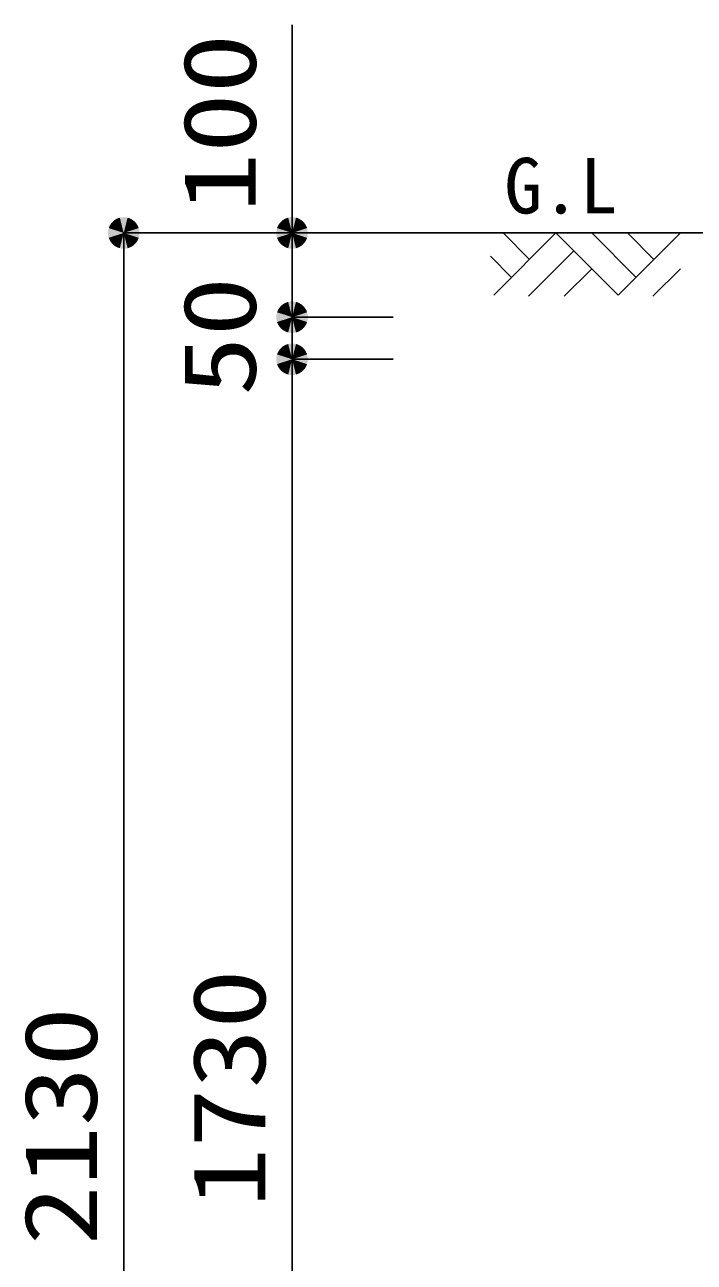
# Model space of a CAD drawing. Units: millimetres, scale not verified. Extents: x -8910 to 8910, y -6308 to 6308.
# Drawn here: x -262 to 534, y -2592 to -1122 of the extents above; entities that cross this region are included whole.
import ezdxf
from ezdxf.enums import TextEntityAlignment as Align

# ---------------------------------------------------------------- set-up
doc = ezdxf.new("R2010")
doc.units = ezdxf.units.MM
doc.header["$LTSCALE"] = 30
for name, color, linetype, lineweight in [('0-1_空気管', 3, 'Continuous', 25), ('0-2_機器', 2, 'Continuous', 25), ('1-2_00クル-フ-6寸法', 132, 'Continuous', 25)]:
    doc.layers.add(name, color=color, linetype=linetype, lineweight=lineweight)
doc.styles.add('ＭＳ ゴシック', font='')
doc.styles.get('ＭＳ ゴシック').set_extended_font_data('MS Gothic')

msp = doc.modelspace()

# ---------------------------------------------------------------- linework, layer by layer
at = {"layer": '0-1_空気管'}
for p, q in [((338, -1401.1), (306.54, -1369.64)), ((464.55, -1422.32), (411.88, -1369.64)), ((517.22, -1369.64), (443.34, -1443.53)), ((485.76, -1401.1), (454.31, -1369.64)), ((390.67, -1390.86), (336.88, -1444.64)), ((316.78, -1422.32), (291.77, -1397.3)), ((411.88, -1412.07), (379.31, -1444.64)), ((517.22, -1412.07), (484.65, -1444.64))]:
    msp.add_line(p, q, dxfattribs=at)
msp.add_lwpolyline([(443.34, -1443.53), (369.45, -1369.64), (295.57, -1443.53)], dxfattribs=at)
at = {"layer": '0-2_機器'}
msp.add_line((-104.51, -1369.61), (1962.05, -1369.61), dxfattribs=at)
at = {"layer": '1-2_00クル-フ-6寸法', "color": 4}
for p, q in [((55.97, -1369.61), (55.97, -1122.39)), ((-24.03, -1369.61), (-144.03, -1369.61)), ((-144.03, -3499.61), (-144.03, -1369.61)), ((175.97, -1369.61), (55.97, -1369.61)), ((55.97, -1369.61), (55.97, -1469.61)), ((175.97, -1469.61), (55.97, -1469.61)), ((175.97, -1469.61), (55.97, -1469.61)), ((55.97, -1469.61), (55.97, -1519.61)), ((175.97, -1519.61), (55.97, -1519.61)), ((175.97, -1519.61), (55.97, -1519.61)), ((55.97, -1519.61), (55.97, -3249.61))]:
    msp.add_line(p, q, dxfattribs=at)
at = {"layer": '1-2_00クル-フ-6寸法'}
for points in [[(-144.03, -1369.61), (-150.94, -1352.18), (-148.7, -1351.45)], [(-144.03, -1369.61), (-148.7, -1351.45), (-146.38, -1351.01)], [(-144.03, -1369.61), (-146.38, -1351.01), (-144.03, -1350.86)], [(-144.03, -1369.61), (-144.03, -1350.86), (-141.68, -1351.01)], [(-144.03, -1369.61), (-141.68, -1351.01), (-139.37, -1351.45)], [(-144.03, -1369.61), (-139.37, -1351.45), (-137.13, -1352.18)], [(55.97, -1369.61), (49.06, -1352.18), (51.3, -1351.45)], [(55.97, -1369.61), (51.3, -1351.45), (53.62, -1351.01)], [(55.97, -1369.61), (53.62, -1351.01), (55.97, -1350.86)], [(55.97, -1369.61), (55.97, -1350.86), (58.32, -1351.01)], [(55.97, -1369.61), (58.32, -1351.01), (60.63, -1351.45)], [(55.97, -1369.61), (60.63, -1351.45), (62.87, -1352.18)], [(-144.03, -1369.61), (-162.75, -1368.43), (-162.45, -1366.1)], [(-144.03, -1369.61), (-162.45, -1366.1), (-161.87, -1363.82)], [(-144.03, -1369.61), (-161.87, -1363.82), (-161, -1361.63)], [(-144.03, -1369.61), (-161, -1361.63), (-159.87, -1359.56)], [(-144.03, -1369.61), (-159.87, -1359.56), (-158.48, -1357.66)], [(-144.03, -1369.61), (-158.48, -1357.66), (-156.87, -1355.94)], [(-144.03, -1369.61), (-156.87, -1355.94), (-155.06, -1354.44)], [(-144.03, -1369.61), (-155.06, -1354.44), (-153.07, -1353.18)], [(-144.03, -1369.61), (-153.07, -1353.18), (-150.94, -1352.18)], [(-144.03, -1369.61), (-137.13, -1352.18), (-135, -1353.18)], [(-144.03, -1369.61), (-135, -1353.18), (-133.01, -1354.44)], [(-144.03, -1369.61), (-133.01, -1354.44), (-131.2, -1355.94)], [(-144.03, -1369.61), (-131.2, -1355.94), (-129.59, -1357.66)], [(-144.03, -1369.61), (-129.59, -1357.66), (-128.2, -1359.56)], [(-144.03, -1369.61), (-128.2, -1359.56), (-127.07, -1361.63)], [(-144.03, -1369.61), (-127.07, -1361.63), (-126.2, -1363.82)], [(-144.03, -1369.61), (-126.2, -1363.82), (-125.62, -1366.1)], [(-144.03, -1369.61), (-125.62, -1366.1), (-125.32, -1368.43)], [(55.97, -1369.61), (37.25, -1368.43), (37.55, -1366.1)], [(55.97, -1369.61), (37.55, -1366.1), (38.13, -1363.82)], [(55.97, -1369.61), (38.13, -1363.82), (39, -1361.63)], [(55.97, -1369.61), (39, -1361.63), (40.13, -1359.56)], [(55.97, -1369.61), (40.13, -1359.56), (41.52, -1357.66)], [(55.97, -1369.61), (41.52, -1357.66), (43.13, -1355.94)], [(55.97, -1369.61), (43.13, -1355.94), (44.94, -1354.44)], [(55.97, -1369.61), (44.94, -1354.44), (46.93, -1353.18)], [(55.97, -1369.61), (46.93, -1353.18), (49.06, -1352.18)], [(55.97, -1369.61), (62.87, -1352.18), (65, -1353.18)], [(55.97, -1369.61), (65, -1353.18), (66.99, -1354.44)], [(55.97, -1369.61), (66.99, -1354.44), (68.8, -1355.94)], [(55.97, -1369.61), (68.8, -1355.94), (70.41, -1357.66)], [(55.97, -1369.61), (70.41, -1357.66), (71.8, -1359.56)], [(55.97, -1369.61), (71.8, -1359.56), (72.93, -1361.63)], [(55.97, -1369.61), (72.93, -1361.63), (73.8, -1363.82)], [(55.97, -1369.61), (73.8, -1363.82), (74.38, -1366.1)], [(55.97, -1369.61), (74.38, -1366.1), (74.68, -1368.43)], [(-144.03, -1369.61), (-162.75, -1370.79), (-162.75, -1368.43)], [(-144.03, -1369.61), (-162.45, -1373.12), (-162.75, -1370.79)], [(-144.03, -1369.61), (-161.87, -1375.4), (-162.45, -1373.12)], [(-144.03, -1369.61), (-161, -1377.59), (-161.87, -1375.4)], [(-144.03, -1369.61), (-159.87, -1379.66), (-161, -1377.59)], [(-144.03, -1369.61), (-158.48, -1381.56), (-159.87, -1379.66)], [(-144.03, -1369.61), (-156.87, -1383.28), (-158.48, -1381.56)], [(-144.03, -1369.61), (-155.06, -1384.78), (-156.87, -1383.28)], [(-144.03, -1369.61), (-153.07, -1386.04), (-155.06, -1384.78)], [(-144.03, -1369.61), (-150.94, -1387.04), (-153.07, -1386.04)], [(-144.03, -1369.61), (-148.7, -1387.77), (-150.94, -1387.04)], [(-144.03, -1369.61), (-146.38, -1388.21), (-148.7, -1387.77)], [(-144.03, -1369.61), (-144.03, -1388.36), (-146.38, -1388.21)], [(-144.03, -1369.61), (-125.32, -1368.43), (-125.32, -1370.79)], [(-144.03, -1369.61), (-141.68, -1388.21), (-144.03, -1388.36)], [(-144.03, -1369.61), (-139.37, -1387.77), (-141.68, -1388.21)], [(-144.03, -1369.61), (-137.13, -1387.04), (-139.37, -1387.77)], [(-144.03, -1369.61), (-135, -1386.04), (-137.13, -1387.04)], [(-144.03, -1369.61), (-133.01, -1384.78), (-135, -1386.04)], [(-144.03, -1369.61), (-131.2, -1383.28), (-133.01, -1384.78)], [(-144.03, -1369.61), (-129.59, -1381.56), (-131.2, -1383.28)], [(-144.03, -1369.61), (-128.2, -1379.66), (-129.59, -1381.56)], [(-144.03, -1369.61), (-127.07, -1377.59), (-128.2, -1379.66)], [(-144.03, -1369.61), (-126.2, -1375.4), (-127.07, -1377.59)], [(-144.03, -1369.61), (-125.62, -1373.12), (-126.2, -1375.4)], [(-144.03, -1369.61), (-125.32, -1370.79), (-125.62, -1373.12)], [(55.97, -1369.61), (37.25, -1370.79), (37.25, -1368.43)], [(55.97, -1369.61), (37.55, -1373.12), (37.25, -1370.79)], [(55.97, -1369.61), (38.13, -1375.4), (37.55, -1373.12)], [(55.97, -1369.61), (39, -1377.59), (38.13, -1375.4)], [(55.97, -1369.61), (40.13, -1379.66), (39, -1377.59)], [(55.97, -1369.61), (41.52, -1381.56), (40.13, -1379.66)], [(55.97, -1369.61), (43.13, -1383.28), (41.52, -1381.56)], [(55.97, -1369.61), (44.94, -1384.78), (43.13, -1383.28)], [(55.97, -1369.61), (46.93, -1386.04), (44.94, -1384.78)], [(55.97, -1369.61), (49.06, -1387.04), (46.93, -1386.04)], [(55.97, -1369.61), (51.3, -1387.77), (49.06, -1387.04)], [(55.97, -1369.61), (53.62, -1388.21), (51.3, -1387.77)], [(55.97, -1369.61), (55.97, -1388.36), (53.62, -1388.21)], [(55.97, -1369.61), (74.68, -1368.43), (74.68, -1370.79)], [(55.97, -1369.61), (58.32, -1388.21), (55.97, -1388.36)], [(55.97, -1369.61), (60.63, -1387.77), (58.32, -1388.21)], [(55.97, -1369.61), (62.87, -1387.04), (60.63, -1387.77)], [(55.97, -1369.61), (65, -1386.04), (62.87, -1387.04)], [(55.97, -1369.61), (66.99, -1384.78), (65, -1386.04)], [(55.97, -1369.61), (68.8, -1383.28), (66.99, -1384.78)], [(55.97, -1369.61), (70.41, -1381.56), (68.8, -1383.28)], [(55.97, -1369.61), (71.8, -1379.66), (70.41, -1381.56)], [(55.97, -1369.61), (72.93, -1377.59), (71.8, -1379.66)], [(55.97, -1369.61), (73.8, -1375.4), (72.93, -1377.59)], [(55.97, -1369.61), (74.38, -1373.12), (73.8, -1375.4)], [(55.97, -1369.61), (74.68, -1370.79), (74.38, -1373.12)], [(55.97, -1469.61), (43.13, -1455.94), (44.94, -1454.44)], [(55.97, -1469.61), (43.13, -1455.94), (44.94, -1454.44)], [(55.97, -1469.61), (44.94, -1454.44), (46.93, -1453.18)], [(55.97, -1469.61), (44.94, -1454.44), (46.93, -1453.18)], [(55.97, -1469.61), (46.93, -1453.18), (49.06, -1452.18)], [(55.97, -1469.61), (46.93, -1453.18), (49.06, -1452.18)], [(55.97, -1469.61), (49.06, -1452.18), (51.3, -1451.45)], [(55.97, -1469.61), (49.06, -1452.18), (51.3, -1451.45)], [(55.97, -1469.61), (51.3, -1451.45), (53.62, -1451.01)], [(55.97, -1469.61), (51.3, -1451.45), (53.62, -1451.01)], [(55.97, -1469.61), (53.62, -1451.01), (55.97, -1450.86)], [(55.97, -1469.61), (53.62, -1451.01), (55.97, -1450.86)], [(55.97, -1469.61), (55.97, -1450.86), (58.32, -1451.01)], [(55.97, -1469.61), (55.97, -1450.86), (58.32, -1451.01)], [(55.97, -1469.61), (58.32, -1451.01), (60.63, -1451.45)], [(55.97, -1469.61), (58.32, -1451.01), (60.63, -1451.45)], [(55.97, -1469.61), (60.63, -1451.45), (62.87, -1452.18)], [(55.97, -1469.61), (60.63, -1451.45), (62.87, -1452.18)], [(55.97, -1469.61), (62.87, -1452.18), (65, -1453.18)], [(55.97, -1469.61), (62.87, -1452.18), (65, -1453.18)], [(55.97, -1469.61), (65, -1453.18), (66.99, -1454.44)], [(55.97, -1469.61), (65, -1453.18), (66.99, -1454.44)], [(55.97, -1469.61), (66.99, -1454.44), (68.8, -1455.94)], [(55.97, -1469.61), (66.99, -1454.44), (68.8, -1455.94)], [(55.97, -1469.61), (37.25, -1468.43), (37.55, -1466.1)], [(55.97, -1469.61), (37.25, -1468.43), (37.55, -1466.1)], [(55.97, -1469.61), (37.25, -1470.79), (37.25, -1468.43)], [(55.97, -1469.61), (37.25, -1470.79), (37.25, -1468.43)], [(55.97, -1469.61), (37.55, -1466.1), (38.13, -1463.82)], [(55.97, -1469.61), (37.55, -1466.1), (38.13, -1463.82)], [(55.97, -1469.61), (38.13, -1463.82), (39, -1461.63)], [(55.97, -1469.61), (38.13, -1463.82), (39, -1461.63)], [(55.97, -1469.61), (39, -1461.63), (40.13, -1459.56)], [(55.97, -1469.61), (39, -1461.63), (40.13, -1459.56)], [(55.97, -1469.61), (40.13, -1459.56), (41.52, -1457.66)], [(55.97, -1469.61), (40.13, -1459.56), (41.52, -1457.66)], [(55.97, -1469.61), (41.52, -1457.66), (43.13, -1455.94)], [(55.97, -1469.61), (41.52, -1457.66), (43.13, -1455.94)], [(55.97, -1469.61), (68.8, -1455.94), (70.41, -1457.66)], [(55.97, -1469.61), (68.8, -1455.94), (70.41, -1457.66)], [(55.97, -1469.61), (70.41, -1457.66), (71.8, -1459.56)], [(55.97, -1469.61), (70.41, -1457.66), (71.8, -1459.56)], [(55.97, -1469.61), (71.8, -1459.56), (72.93, -1461.63)], [(55.97, -1469.61), (71.8, -1459.56), (72.93, -1461.63)], [(55.97, -1469.61), (72.93, -1461.63), (73.8, -1463.82)], [(55.97, -1469.61), (72.93, -1461.63), (73.8, -1463.82)], [(55.97, -1469.61), (73.8, -1463.82), (74.38, -1466.1)], [(55.97, -1469.61), (73.8, -1463.82), (74.38, -1466.1)], [(55.97, -1469.61), (74.38, -1466.1), (74.68, -1468.43)], [(55.97, -1469.61), (74.38, -1466.1), (74.68, -1468.43)], [(55.97, -1469.61), (74.68, -1468.43), (74.68, -1470.79)], [(55.97, -1469.61), (74.68, -1468.43), (74.68, -1470.79)], [(55.97, -1469.61), (37.55, -1473.12), (37.25, -1470.79)], [(55.97, -1469.61), (37.55, -1473.12), (37.25, -1470.79)], [(55.97, -1469.61), (38.13, -1475.4), (37.55, -1473.12)], [(55.97, -1469.61), (38.13, -1475.4), (37.55, -1473.12)], [(55.97, -1469.61), (39, -1477.59), (38.13, -1475.4)], [(55.97, -1469.61), (39, -1477.59), (38.13, -1475.4)], [(55.97, -1469.61), (40.13, -1479.66), (39, -1477.59)], [(55.97, -1469.61), (40.13, -1479.66), (39, -1477.59)], [(55.97, -1469.61), (41.52, -1481.56), (40.13, -1479.66)], [(55.97, -1469.61), (41.52, -1481.56), (40.13, -1479.66)], [(55.97, -1469.61), (43.13, -1483.28), (41.52, -1481.56)], [(55.97, -1469.61), (43.13, -1483.28), (41.52, -1481.56)], [(55.97, -1469.61), (44.94, -1484.78), (43.13, -1483.28)], [(55.97, -1469.61), (44.94, -1484.78), (43.13, -1483.28)], [(55.97, -1469.61), (46.93, -1486.04), (44.94, -1484.78)], [(55.97, -1469.61), (46.93, -1486.04), (44.94, -1484.78)], [(55.97, -1469.61), (49.06, -1487.04), (46.93, -1486.04)], [(55.97, -1469.61), (49.06, -1487.04), (46.93, -1486.04)], [(55.97, -1469.61), (51.3, -1487.77), (49.06, -1487.04)], [(55.97, -1469.61), (51.3, -1487.77), (49.06, -1487.04)], [(55.97, -1469.61), (53.62, -1488.21), (51.3, -1487.77)], [(55.97, -1469.61), (53.62, -1488.21), (51.3, -1487.77)], [(55.97, -1469.61), (55.97, -1488.36), (53.62, -1488.21)], [(55.97, -1469.61), (55.97, -1488.36), (53.62, -1488.21)], [(55.97, -1469.61), (58.32, -1488.21), (55.97, -1488.36)], [(55.97, -1469.61), (60.63, -1487.77), (58.32, -1488.21)], [(55.97, -1469.61), (62.87, -1487.04), (60.63, -1487.77)], [(55.97, -1469.61), (65, -1486.04), (62.87, -1487.04)], [(55.97, -1469.61), (66.99, -1484.78), (65, -1486.04)], [(55.97, -1469.61), (68.8, -1483.28), (66.99, -1484.78)], [(55.97, -1469.61), (70.41, -1481.56), (68.8, -1483.28)], [(55.97, -1469.61), (71.8, -1479.66), (70.41, -1481.56)], [(55.97, -1469.61), (72.93, -1477.59), (71.8, -1479.66)], [(55.97, -1469.61), (73.8, -1475.4), (72.93, -1477.59)], [(55.97, -1469.61), (74.38, -1473.12), (73.8, -1475.4)], [(55.97, -1469.61), (74.68, -1470.79), (74.38, -1473.12)], [(55.97, -1469.61), (58.32, -1488.21), (55.97, -1488.36)], [(55.97, -1469.61), (60.63, -1487.77), (58.32, -1488.21)], [(55.97, -1469.61), (62.87, -1487.04), (60.63, -1487.77)], [(55.97, -1469.61), (65, -1486.04), (62.87, -1487.04)], [(55.97, -1469.61), (66.99, -1484.78), (65, -1486.04)], [(55.97, -1469.61), (68.8, -1483.28), (66.99, -1484.78)], [(55.97, -1469.61), (70.41, -1481.56), (68.8, -1483.28)], [(55.97, -1469.61), (71.8, -1479.66), (70.41, -1481.56)], [(55.97, -1469.61), (72.93, -1477.59), (71.8, -1479.66)], [(55.97, -1469.61), (73.8, -1475.4), (72.93, -1477.59)], [(55.97, -1469.61), (74.38, -1473.12), (73.8, -1475.4)], [(55.97, -1469.61), (74.68, -1470.79), (74.38, -1473.12)], [(55.97, -1519.61), (38.13, -1513.82), (39, -1511.63)], [(55.97, -1519.61), (38.13, -1513.82), (39, -1511.63)], [(55.97, -1519.61), (39, -1511.63), (40.13, -1509.56)], [(55.97, -1519.61), (39, -1511.63), (40.13, -1509.56)], [(55.97, -1519.61), (40.13, -1509.56), (41.52, -1507.66)], [(55.97, -1519.61), (40.13, -1509.56), (41.52, -1507.66)], [(55.97, -1519.61), (41.52, -1507.66), (43.13, -1505.94)], [(55.97, -1519.61), (41.52, -1507.66), (43.13, -1505.94)], [(55.97, -1519.61), (43.13, -1505.94), (44.94, -1504.44)], [(55.97, -1519.61), (43.13, -1505.94), (44.94, -1504.44)], [(55.97, -1519.61), (44.94, -1504.44), (46.93, -1503.18)], [(55.97, -1519.61), (44.94, -1504.44), (46.93, -1503.18)], [(55.97, -1519.61), (46.93, -1503.18), (49.06, -1502.18)], [(55.97, -1519.61), (46.93, -1503.18), (49.06, -1502.18)], [(55.97, -1519.61), (49.06, -1502.18), (51.3, -1501.45)], [(55.97, -1519.61), (49.06, -1502.18), (51.3, -1501.45)], [(55.97, -1519.61), (51.3, -1501.45), (53.62, -1501.01)], [(55.97, -1519.61), (51.3, -1501.45), (53.62, -1501.01)], [(55.97, -1519.61), (53.62, -1501.01), (55.97, -1500.86)], [(55.97, -1519.61), (53.62, -1501.01), (55.97, -1500.86)], [(55.97, -1519.61), (55.97, -1500.86), (58.32, -1501.01)], [(55.97, -1519.61), (55.97, -1500.86), (58.32, -1501.01)], [(55.97, -1519.61), (58.32, -1501.01), (60.63, -1501.45)], [(55.97, -1519.61), (58.32, -1501.01), (60.63, -1501.45)], [(55.97, -1519.61), (60.63, -1501.45), (62.87, -1502.18)], [(55.97, -1519.61), (60.63, -1501.45), (62.87, -1502.18)], [(55.97, -1519.61), (62.87, -1502.18), (65, -1503.18)], [(55.97, -1519.61), (62.87, -1502.18), (65, -1503.18)], [(55.97, -1519.61), (65, -1503.18), (66.99, -1504.44)], [(55.97, -1519.61), (65, -1503.18), (66.99, -1504.44)], [(55.97, -1519.61), (66.99, -1504.44), (68.8, -1505.94)], [(55.97, -1519.61), (66.99, -1504.44), (68.8, -1505.94)], [(55.97, -1519.61), (68.8, -1505.94), (70.41, -1507.66)], [(55.97, -1519.61), (68.8, -1505.94), (70.41, -1507.66)], [(55.97, -1519.61), (70.41, -1507.66), (71.8, -1509.56)], [(55.97, -1519.61), (70.41, -1507.66), (71.8, -1509.56)], [(55.97, -1519.61), (71.8, -1509.56), (72.93, -1511.63)], [(55.97, -1519.61), (71.8, -1509.56), (72.93, -1511.63)], [(55.97, -1519.61), (72.93, -1511.63), (73.8, -1513.82)], [(55.97, -1519.61), (72.93, -1511.63), (73.8, -1513.82)], [(55.97, -1519.61), (37.25, -1518.43), (37.55, -1516.1)], [(55.97, -1519.61), (37.25, -1518.43), (37.55, -1516.1)], [(55.97, -1519.61), (37.25, -1520.79), (37.25, -1518.43)], [(55.97, -1519.61), (37.25, -1520.79), (37.25, -1518.43)], [(55.97, -1519.61), (37.55, -1523.12), (37.25, -1520.79)], [(55.97, -1519.61), (37.55, -1523.12), (37.25, -1520.79)], [(55.97, -1519.61), (37.55, -1516.1), (38.13, -1513.82)], [(55.97, -1519.61), (37.55, -1516.1), (38.13, -1513.82)], [(55.97, -1519.61), (38.13, -1525.4), (37.55, -1523.12)], [(55.97, -1519.61), (38.13, -1525.4), (37.55, -1523.12)], [(55.97, -1519.61), (39, -1527.59), (38.13, -1525.4)], [(55.97, -1519.61), (39, -1527.59), (38.13, -1525.4)], [(55.97, -1519.61), (40.13, -1529.66), (39, -1527.59)], [(55.97, -1519.61), (40.13, -1529.66), (39, -1527.59)], [(55.97, -1519.61), (41.52, -1531.56), (40.13, -1529.66)], [(55.97, -1519.61), (41.52, -1531.56), (40.13, -1529.66)], [(55.97, -1519.61), (43.13, -1533.28), (41.52, -1531.56)], [(55.97, -1519.61), (43.13, -1533.28), (41.52, -1531.56)], [(55.97, -1519.61), (44.94, -1534.78), (43.13, -1533.28)], [(55.97, -1519.61), (44.94, -1534.78), (43.13, -1533.28)], [(55.97, -1519.61), (46.93, -1536.04), (44.94, -1534.78)], [(55.97, -1519.61), (46.93, -1536.04), (44.94, -1534.78)], [(55.97, -1519.61), (49.06, -1537.04), (46.93, -1536.04)], [(55.97, -1519.61), (49.06, -1537.04), (46.93, -1536.04)], [(55.97, -1519.61), (51.3, -1537.77), (49.06, -1537.04)], [(55.97, -1519.61), (51.3, -1537.77), (49.06, -1537.04)], [(55.97, -1519.61), (53.62, -1538.21), (51.3, -1537.77)], [(55.97, -1519.61), (53.62, -1538.21), (51.3, -1537.77)], [(55.97, -1519.61), (55.97, -1538.36), (53.62, -1538.21)], [(55.97, -1519.61), (55.97, -1538.36), (53.62, -1538.21)], [(55.97, -1519.61), (73.8, -1513.82), (74.38, -1516.1)], [(55.97, -1519.61), (73.8, -1513.82), (74.38, -1516.1)], [(55.97, -1519.61), (74.38, -1516.1), (74.68, -1518.43)], [(55.97, -1519.61), (74.38, -1516.1), (74.68, -1518.43)], [(55.97, -1519.61), (74.68, -1518.43), (74.68, -1520.79)], [(55.97, -1519.61), (74.68, -1518.43), (74.68, -1520.79)], [(55.97, -1519.61), (58.32, -1538.21), (55.97, -1538.36)], [(55.97, -1519.61), (60.63, -1537.77), (58.32, -1538.21)], [(55.97, -1519.61), (62.87, -1537.04), (60.63, -1537.77)], [(55.97, -1519.61), (65, -1536.04), (62.87, -1537.04)], [(55.97, -1519.61), (66.99, -1534.78), (65, -1536.04)], [(55.97, -1519.61), (68.8, -1533.28), (66.99, -1534.78)], [(55.97, -1519.61), (70.41, -1531.56), (68.8, -1533.28)], [(55.97, -1519.61), (71.8, -1529.66), (70.41, -1531.56)], [(55.97, -1519.61), (72.93, -1527.59), (71.8, -1529.66)], [(55.97, -1519.61), (73.8, -1525.4), (72.93, -1527.59)], [(55.97, -1519.61), (74.38, -1523.12), (73.8, -1525.4)], [(55.97, -1519.61), (74.68, -1520.79), (74.38, -1523.12)], [(55.97, -1519.61), (58.32, -1538.21), (55.97, -1538.36)], [(55.97, -1519.61), (60.63, -1537.77), (58.32, -1538.21)], [(55.97, -1519.61), (62.87, -1537.04), (60.63, -1537.77)], [(55.97, -1519.61), (65, -1536.04), (62.87, -1537.04)], [(55.97, -1519.61), (66.99, -1534.78), (65, -1536.04)], [(55.97, -1519.61), (68.8, -1533.28), (66.99, -1534.78)], [(55.97, -1519.61), (70.41, -1531.56), (68.8, -1533.28)], [(55.97, -1519.61), (71.8, -1529.66), (70.41, -1531.56)], [(55.97, -1519.61), (72.93, -1527.59), (71.8, -1529.66)], [(55.97, -1519.61), (73.8, -1525.4), (72.93, -1527.59)], [(55.97, -1519.61), (74.38, -1523.12), (73.8, -1525.4)], [(55.97, -1519.61), (74.68, -1520.79), (74.38, -1523.12)]]:
    msp.add_solid(points, dxfattribs=at)

# ---------------------------------------------------------------- texts
at = {"layer": '0-1_空気管', "color": 4, "style": 'ＭＳ ゴシック'}
msp.add_text('G.L', height=65.98, dxfattribs=at).set_placement((307.99, -1366.23), align=Align.BOTTOM_LEFT)
at = {"layer": '1-2_00クル-フ-6寸法', "color": 3, "style": 'ＭＳ ゴシック', "width": 1.2}
for s, p in [('100', (38.87, -1345.29)), ('50', (38.87, -1563.18)), ('1730', (50.12, -2526.9)), ('2130', (-149.88, -2571.75))]:
    msp.add_text(s, height=86.66, rotation=90, dxfattribs=at).set_placement(p, align=Align.BOTTOM_LEFT)

doc.saveas('drawing.dxf')
